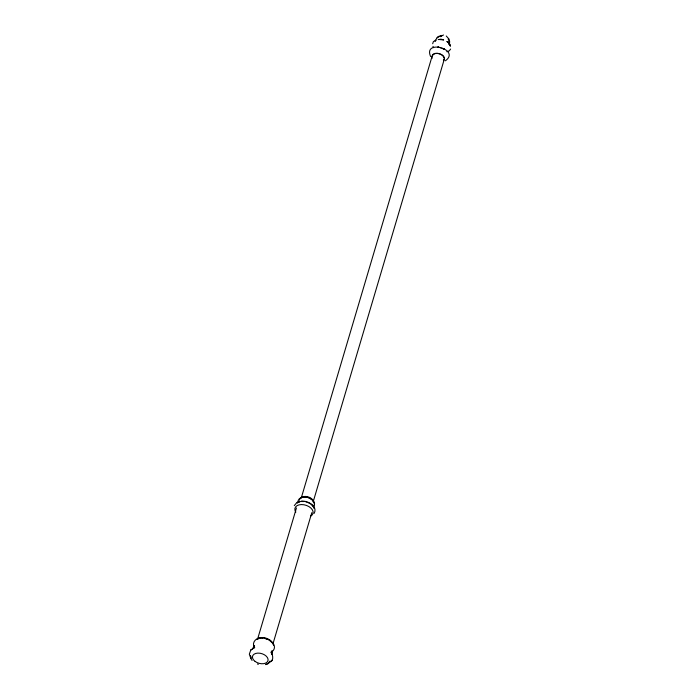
<?xml version="1.0" encoding="UTF-8"?>
<svg xmlns="http://www.w3.org/2000/svg" width="700" height="700" viewBox="0 0 700 700"><rect width="100%" height="100%" fill="white"/><g stroke="black" fill="none" stroke-linecap="round" stroke-linejoin="round"><path stroke-width="1.05" d="M449.741 45.692L449.032 40.53M450.459 46.331L449.488 43.523L447.072 41.694M254.354 647.281C251.51 642.959 255.806 637.849 260.444 637.919M254.432 646.17L254.546 645.488L252.368 649.075L253.26 648.235M313.303 506.179L312.961 505.05L314.09 508.559M313.941 503.125C313.74 496.851 302.785 493.762 299.591 499.336M449.82 45.273L449.881 44.572M250.504 655.673L251.195 659.164M449.181 44.599L449.085 40.819M298.55 502.32L299.477 501.121L299.014 501.419M257.512 639.371L296.459 507.911M301.341 497.683L432.058 56.385M313.145 501.926L444.483 58.538M272.886 644.105L311.824 512.645M435.12 41.099L436.879 37.992M450.616 49.061L449.321 50.776L446.81 51.721M270.086 661.054L267.873 663.749M294.28 505.636L296.94 502.442L302.006 501.156M271.967 660.433C273.735 658.201 272.029 653.214 271.329 652.986M269.946 661.369L269.325 662.174M267.794 663.749L271.714 660.852M314.151 513.389C318.001 506.31 308.017 500.596 301.875 501.156M250.714 650.23L249.322 654.202L250.854 658.534M271.582 661.062L272.108 660.214M251.002 649.88L253.969 647.85M313.425 507.22C316.846 503.379 312.078 498.242 308.035 497.604M250.513 650.466L251.195 649.644M436.896 37.966L439.18 36.199L441.989 35.42M435.881 40.163L433.37 41.633L432.679 43.724M297.229 502.793L299.565 501.113M435.348 41.02L435.881 40.574M300.108 498.61L301.892 497.516M271.127 652.085L272.055 650.764L271.898 654.133M440.965 35.919L439.985 36.732L443.529 35M437.64 37.24L438.839 36.391L438.261 36.759M297.404 502.968L297.938 502.591M257.084 639.327L257.618 638.951M256.874 639.546C264.276 632.52 281.829 645.549 271.04 652.426M440.738 36.067L441.963 35.525M445.366 60.795C461.177 49.56 422.791 38.754 430.631 56.551M441.14 35.822L441.569 35.63M437.666 47.303L438.804 47.005L437.553 47.215M298.489 502.285L299.154 502.005M258.02 638.837L260.094 638.199M267.216 664.099L265.72 664.641M253.689 647.955L254.748 647.526L254.24 647.719M438.217 39.594L440.895 39.174L443.634 39.839M302.479 497.332L306.582 497.254M439.373 39.524L443.581 39.944M265.965 664.23L266.91 664.029M301.464 501.515L304.062 501.541M260.531 637.936L263.384 637.98L268.012 639.354M261.774 638.041L262.658 638.059M307.317 497.403C303.686 495.968 297.43 497.683 297.99 502.469M264.364 638.12L269.929 640.211L273.184 643.746M440.195 47.74L440.808 47.88M307.3 497.306L308.822 497.779M305.848 501.865L306.731 502.101M257.408 664.003L258.335 664.317M307.598 502.399L310.012 503.58M441.936 48.256L442.89 48.72M309.426 498.129L312.305 500.028M446.259 36.006L449.085 39.139L449.68 41.886L449.251 44.511L449.05 43.759M446.915 41.484L447.379 41.729M268.835 639.756L272.939 643.431M443.293 48.965L443.975 49.455M447.484 41.947L448.718 43.137M310.73 504.061L312.953 506.222M443.896 48.738L444.561 49.376M444.15 48.956L443.625 48.484L444.238 49.149M431.743 57.776L432.224 58.196M312.734 500.491L313.828 502.434M251.606 659.811L252.096 660.441M433.624 47.67L432.967 46.375M448.219 39.034L448.569 39.62L448.332 39.209M313.329 506.817L313.626 507.421M271.442 653.231L271.915 654.378M313.224 505.584L313.346 506.082L313.294 505.488M250.906 657.624L250.53 655.891M273.394 644.35L273.578 645.26M432.119 56.945A6.37 3.981 16.5 0 1 439.661 53.725A6.37 3.981 16.5 0 1 443.441 60.629M444.054 59.089A6.011 3.754 16.5 0 1 443.424 60.2M432.425 56.219A6.011 3.754 16.5 0 1 433.484 54.407M433.93 54.119A6.011 3.754 16.5 0 1 435.041 53.69M435.671 53.559A6.011 3.754 16.5 0 1 437.719 53.532M438.392 53.637A6.011 3.754 16.5 0 1 440.239 54.18M440.764 54.416A6.011 3.754 16.5 0 1 443.354 56.438M443.546 56.7A6.011 3.754 16.5 0 1 443.993 57.627M295.838 512.137A9.398 5.88 16.5 0 1 298.926 504.892A9.398 5.88 16.5 0 1 311.027 508.174A9.398 5.88 16.5 0 1 310.59 516.136M254.214 646.651L253.907 647.15L254.214 646.651M271.766 652.803L271.723 652.129L271.757 652.741M255.062 661.386A8.041 5.031 16.5 0 0 267.942 660.8A8.041 5.031 16.5 0 0 257.766 653.109A8.041 5.031 16.5 0 0 255.062 661.386"/></g></svg>
